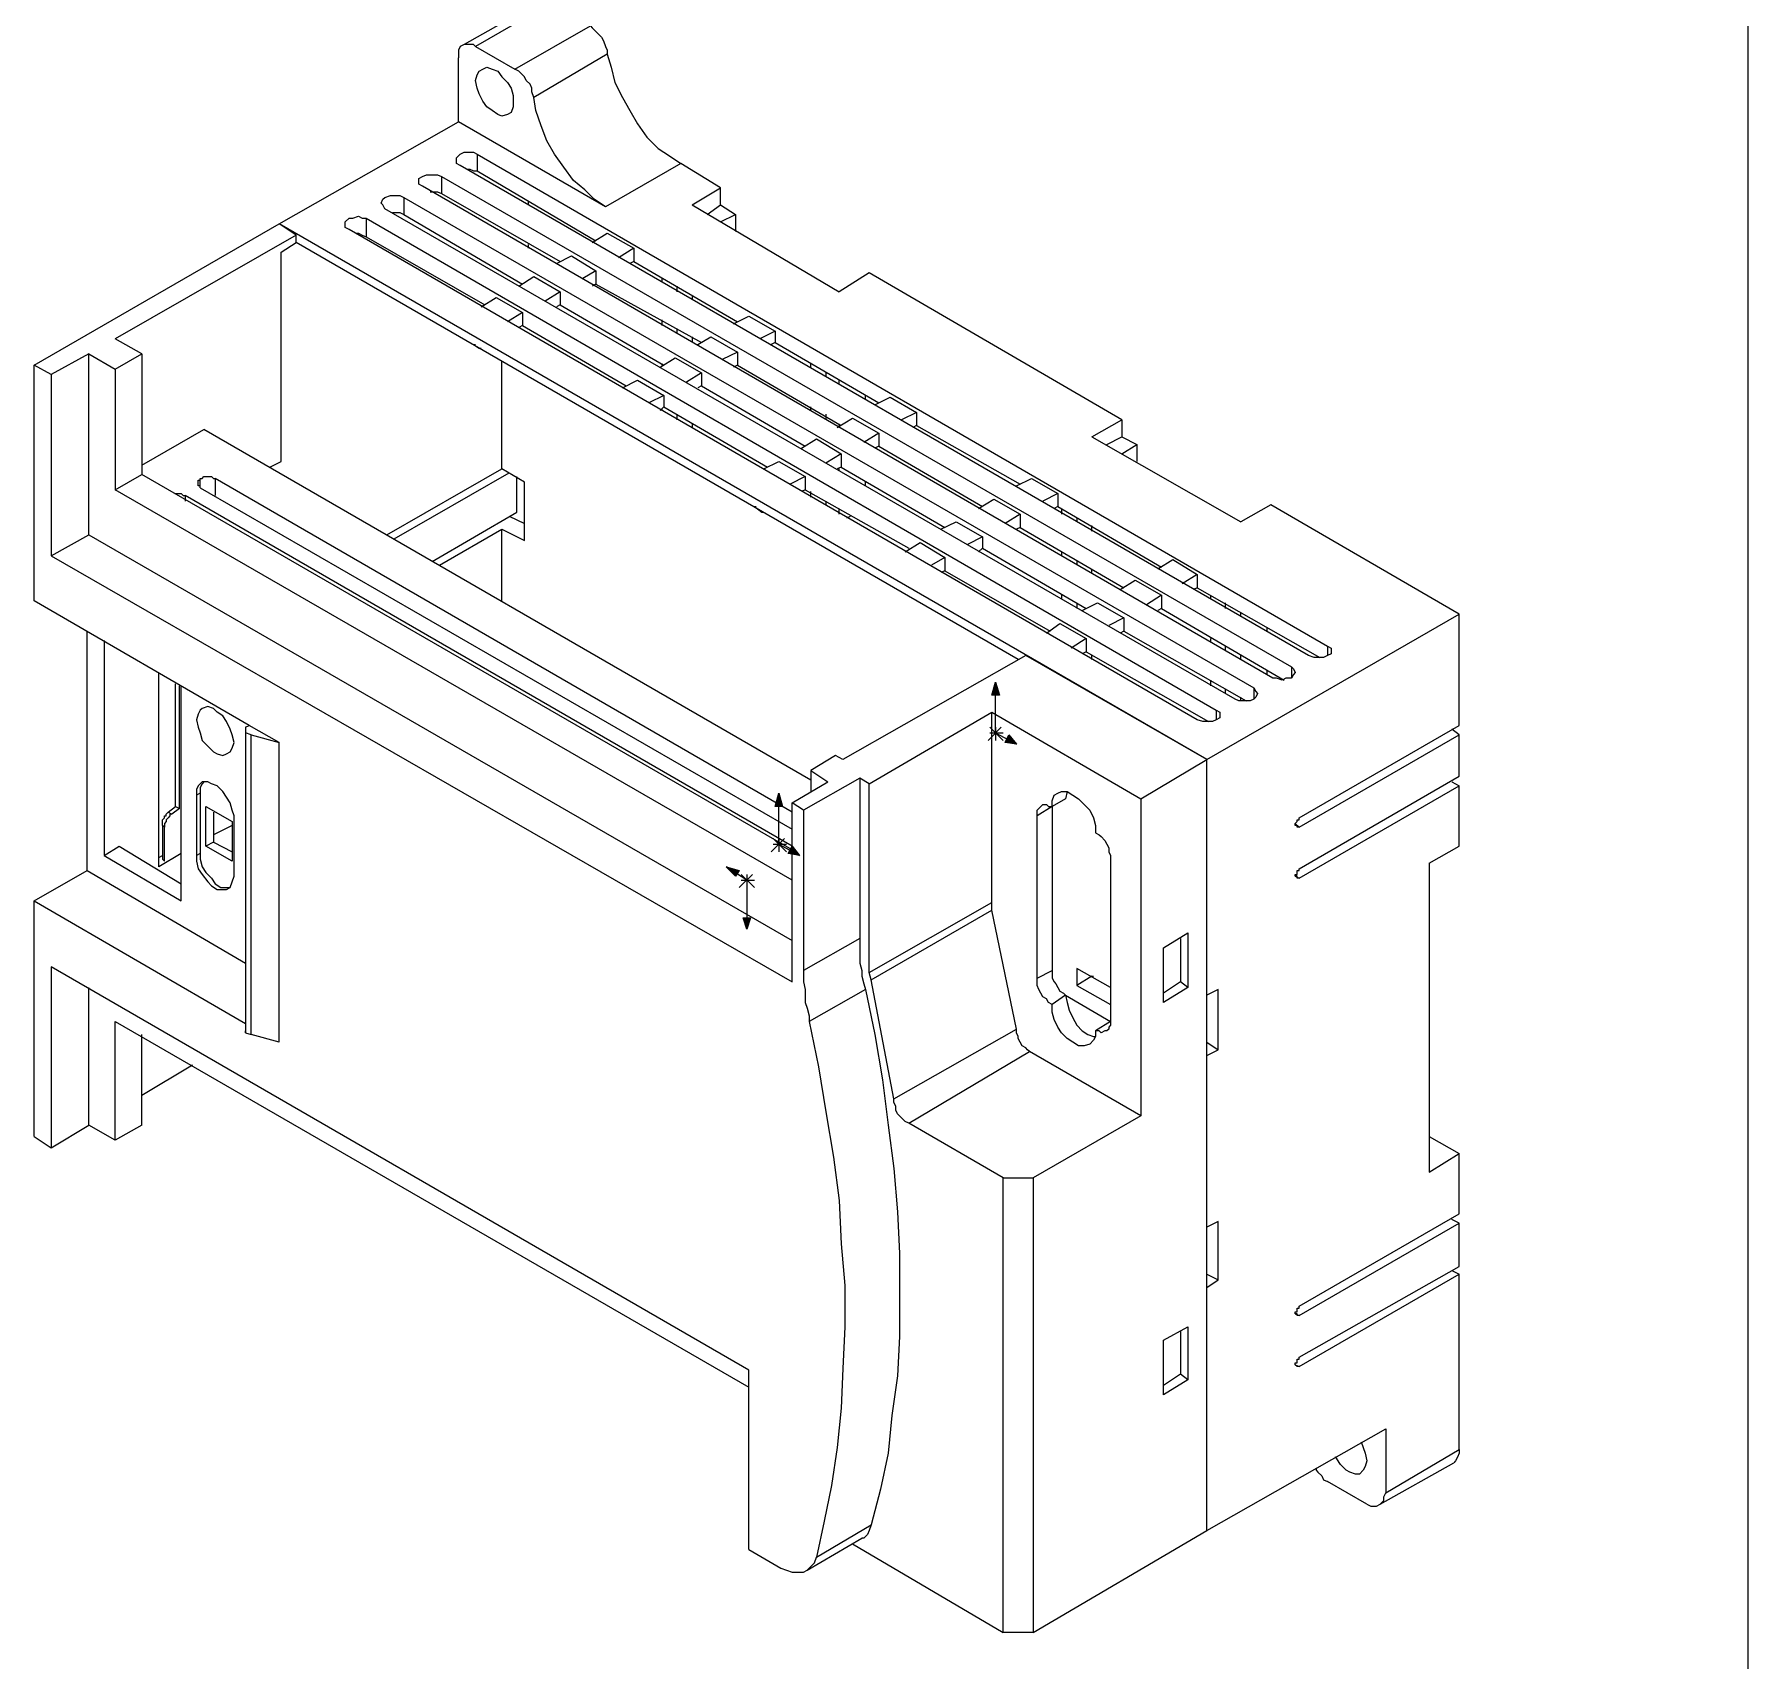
# Model space of a CAD drawing. Header units: millimetres. Extents: x 0 to 297, y 0 to 210.
# Drawn here: x 212.9 to 289.9, y 53.9 to 127 of the extents above; entities that cross this region are included whole.
import ezdxf

# ---------------------------------------------------------------- set-up
doc = ezdxf.new("R2010")
doc.units = ezdxf.units.MM
doc.layers.get('0').update_dxf_attribs({"color": 254})
doc.layers.add('1', color=7, linetype='Continuous')
doc.layers.add('2', color=5, linetype='Continuous')

msp = doc.modelspace()

# ---------------------------------------------------------------- hatches: boundary and pattern name
at = {"layer": '2'}
h = msp.add_hatch(color=256, dxfattribs=at)
h.dxf.hatch_style = 2
h.paths.add_polyline_path([(256.116667, 97.874667), (256.286, 97.282), (255.947333, 97.282)])
h = msp.add_hatch(color=256, dxfattribs=at)
h.dxf.hatch_style = 2
h.paths.add_polyline_path([(257.048, 95.080667), (256.54, 95.165333), (256.709333, 95.504)])
h = msp.add_hatch(color=256, dxfattribs=at)
h.dxf.hatch_style = 2
h.paths.add_polyline_path([(246.38, 92.879333), (246.549333, 92.286667), (246.210667, 92.286667)])
h = msp.add_hatch(color=256, dxfattribs=at)
h.dxf.hatch_style = 2
h.paths.add_polyline_path([(247.311333, 90.085333), (246.803333, 90.17), (246.972667, 90.508667)])
h = msp.add_hatch(color=256, dxfattribs=at)
h.dxf.hatch_style = 2
h.paths.add_polyline_path([(244.009333, 89.577333), (244.602, 89.408), (244.432667, 89.154)])
h = msp.add_hatch(color=256, dxfattribs=at)
h.dxf.hatch_style = 2
h.paths.add_polyline_path([(244.940667, 86.783333), (244.771333, 87.291333), (245.11, 87.291333)])

# ---------------------------------------------------------------- linework, layer by layer
at = {"lineweight": 0}
msp.add_lwpolyline([(289.898667, 202.946), (289.898667, 7.112)], dxfattribs=at)
at = {"layer": '1', "color": 0, "lineweight": 0}
for points in [[(235.542667, 128.354667), (232.240667, 126.492)], [(236.135333, 128.354667), (232.748667, 126.407333)], [(234.526667, 125.391333), (237.913333, 127.338667)], [(237.913333, 127.338667), (237.998, 127.254), (238.167333, 127.084667), (238.252, 127), (238.421333, 126.830667), (238.506, 126.661333), (238.590667, 126.407333), (238.675333, 126.238), (238.675333, 126.068667)], [(232.748667, 126.407333), (232.664, 126.492), (232.494667, 126.492), (232.325333, 126.492), (232.240667, 126.492), (232.071333, 126.407333), (231.986667, 126.238), (231.986667, 126.068667), (231.986667, 125.899333)], [(232.748667, 126.407333), (234.526667, 125.391333)], [(231.986667, 123.020667), (231.986667, 125.899333)], [(238.675333, 126.068667), (235.373333, 124.121333)], [(238.675333, 126.068667), (238.844667, 125.476), (239.014, 124.798667), (239.352667, 124.121333), (239.691333, 123.528667), (240.03, 122.936), (240.453333, 122.343333), (240.961333, 121.835333), (241.469333, 121.496667), (241.977333, 121.158)], [(235.373333, 124.121333), (235.288667, 124.375333), (235.288667, 124.544667), (235.204, 124.714), (235.034667, 124.883333), (234.95, 125.052667), (234.780667, 125.222), (234.696, 125.306667), (234.526667, 125.391333)], [(238.590667, 119.210667), (238.082667, 119.549333), (237.659333, 119.972667), (237.151333, 120.396), (236.728, 120.988667), (236.304667, 121.581333), (235.966, 122.174), (235.712, 122.851333), (235.458, 123.528667), (235.373333, 124.121333)], [(223.943333, 118.448667), (231.986667, 123.020667)], [(238.590667, 119.210667), (231.986667, 123.020667)], [(232.071333, 121.073333), (231.902, 121.158), (231.902, 121.327333), (231.902, 121.412), (232.071333, 121.581333), (232.240667, 121.666), (232.494667, 121.666), (232.664, 121.666), (232.833333, 121.581333)], [(270.171333, 99.06), (232.071333, 121.073333)], [(232.41, 120.904), (232.494667, 120.904), (232.664, 120.819333), (232.833333, 120.819333)], [(232.833333, 121.581333), (271.018, 99.483333)], [(232.833333, 121.581333), (232.833333, 120.819333)], [(241.977333, 121.158), (238.590667, 119.210667)], [(243.755333, 120.057333), (241.977333, 121.158)], [(230.378, 120.142), (230.208667, 120.226667), (230.208667, 120.311333), (230.208667, 120.480667), (230.378, 120.565333), (230.547333, 120.65), (230.801333, 120.65), (231.055333, 120.65), (231.224667, 120.565333)], [(268.562667, 98.044), (230.378, 120.142)], [(231.224667, 120.565333), (269.409333, 98.552)], [(231.224667, 120.565333), (231.224667, 119.803333)], [(232.833333, 120.819333), (238.167333, 117.686667)], [(228.684667, 119.126), (228.6, 119.295333), (228.515333, 119.38), (228.6, 119.549333), (228.684667, 119.634), (228.938667, 119.718667), (229.108, 119.718667), (229.362, 119.718667), (229.531333, 119.634)], [(229.531333, 119.634), (267.716, 97.620667)], [(229.531333, 119.634), (229.531333, 118.872)], [(230.716667, 119.888), (230.801333, 119.888), (231.055333, 119.888), (231.224667, 119.803333)], [(231.224667, 119.803333), (236.558667, 116.755333)], [(235.119333, 119.464667), (235.119333, 119.295333)], [(242.485333, 119.295333), (243.755333, 120.057333)], [(242.485333, 119.295333), (249.089333, 115.400667)], [(243.162667, 118.872), (243.755333, 119.295333)], [(243.755333, 119.295333), (243.755333, 120.057333)], [(243.755333, 119.295333), (244.432667, 118.872)], [(227.076, 118.194667), (226.906667, 118.279333), (226.906667, 118.448667), (226.906667, 118.533333), (227.076, 118.702667), (227.245333, 118.702667), (227.499333, 118.787333), (227.668667, 118.702667), (227.838, 118.702667)], [(227.838, 118.702667), (266.022667, 96.604667)], [(227.838, 118.702667), (227.838, 117.856)], [(266.869333, 97.112667), (228.684667, 119.126)], [(229.023333, 118.956667), (229.108, 118.956667), (229.362, 118.956667), (229.531333, 118.872)], [(229.531333, 118.872), (234.865333, 115.739333)], [(243.755333, 118.533333), (244.432667, 118.872)], [(244.432667, 118.872), (244.432667, 118.11)], [(212.936667, 112.098667), (223.943333, 118.448667)], [(224.705333, 117.940667), (216.577333, 113.284)], [(224.705333, 117.940667), (223.943333, 118.448667)], [(265.599333, 94.403333), (223.943333, 118.448667)], [(224.705333, 117.602), (224.705333, 117.940667)], [(265.176, 96.181333), (227.076, 118.194667)], [(227.414667, 118.025333), (227.499333, 118.025333), (227.668667, 117.940667), (227.838, 117.856)], [(227.838, 117.856), (233.172, 114.808)], [(237.998, 117.602), (238.675333, 118.025333)], [(238.675333, 118.025333), (239.860667, 117.348)], [(224.028, 117.178667), (224.705333, 117.602)], [(224.028, 107.780667), (224.028, 117.178667)], [(257.132667, 98.890667), (224.705333, 117.602)], [(235.119333, 117.517333), (235.119333, 117.348)], [(236.389333, 116.670667), (237.066667, 117.009333)], [(237.066667, 117.009333), (238.167333, 116.332)], [(239.860667, 117.348), (239.183333, 116.924667)], [(239.860667, 117.348), (239.860667, 116.755333)], [(238.167333, 116.332), (237.574667, 115.993333)], [(238.167333, 116.332), (238.167333, 115.739333)], [(239.860667, 116.755333), (239.691333, 116.670667)], [(239.860667, 116.755333), (244.517333, 114.046)], [(250.444, 116.247333), (249.089333, 115.400667)], [(261.789333, 109.643333), (250.444, 116.247333)], [(234.696, 115.654667), (235.373333, 116.078)], [(235.373333, 116.078), (236.558667, 115.400667)], [(238.167333, 115.739333), (237.998, 115.654667)], [(238.167333, 115.739333), (242.908667, 113.114667)], [(241.130667, 115.993333), (241.130667, 115.824)], [(241.808, 115.400667), (241.808, 115.654667)], [(233.002667, 114.723333), (233.68, 115.146667)], [(233.68, 115.146667), (234.865333, 114.469333)], [(236.558667, 115.400667), (235.881333, 114.977333)], [(236.558667, 114.808), (236.389333, 114.723333)], [(236.558667, 115.400667), (236.558667, 114.808)], [(236.558667, 114.808), (241.215333, 112.098667)], [(242.485333, 115.231333), (242.485333, 115.062)], [(234.865333, 114.469333), (234.188, 114.046)], [(234.865333, 114.469333), (234.865333, 113.876667)], [(241.130667, 114.130667), (241.130667, 113.876667)], [(244.348, 113.961333), (245.025333, 114.3)], [(245.025333, 114.3), (246.210667, 113.622667)], [(217.762667, 112.606667), (216.577333, 113.284)], [(234.865333, 113.876667), (234.696, 113.792)], [(234.865333, 113.876667), (239.522, 111.167333)], [(241.808, 113.538), (241.808, 113.707333)], [(242.485333, 113.368667), (242.485333, 113.114667)], [(242.739333, 113.03), (243.332, 113.368667)], [(243.332, 113.368667), (244.517333, 112.691333)], [(246.210667, 113.622667), (245.533333, 113.284)], [(246.210667, 113.622667), (246.210667, 113.114667)], [(215.392, 112.606667), (213.698667, 111.675333)], [(215.392, 104.478667), (215.392, 112.606667)], [(215.392, 112.606667), (216.577333, 111.929333)], [(216.577333, 111.929333), (217.762667, 112.606667)], [(217.762667, 112.606667), (217.762667, 107.188)], [(232.664, 113.03), (232.918, 112.860667)], [(232.664, 113.03), (232.748667, 113.03)], [(232.918, 112.860667), (233.002667, 112.860667)], [(232.918, 112.860667), (233.002667, 112.860667)], [(241.046, 112.014), (241.723333, 112.437333)], [(241.723333, 112.437333), (242.908667, 111.76)], [(244.517333, 112.691333), (243.84, 112.352667)], [(244.517333, 112.691333), (244.517333, 112.098667)], [(246.210667, 113.114667), (246.041333, 113.03)], [(246.210667, 113.114667), (250.867333, 110.405333)], [(212.936667, 101.515333), (212.936667, 112.098667)], [(213.698667, 111.675333), (212.936667, 112.098667)], [(213.698667, 111.675333), (213.698667, 103.547333)], [(216.577333, 111.929333), (216.577333, 106.510667)], [(233.934, 107.442), (233.934, 112.268)], [(241.130667, 112.183333), (241.130667, 112.098667)], [(242.908667, 111.76), (242.231333, 111.336667)], [(242.908667, 111.76), (242.908667, 111.167333)], [(244.517333, 112.098667), (244.348, 112.014)], [(244.517333, 112.098667), (249.174, 109.389333)], [(247.819333, 112.014), (247.819333, 112.183333)], [(248.496667, 111.76), (248.496667, 111.590667)], [(239.352667, 111.082667), (240.03, 111.421333)], [(240.03, 111.421333), (241.215333, 110.744)], [(242.908667, 111.167333), (242.739333, 111.082667)], [(242.908667, 111.167333), (247.565333, 108.458)], [(249.089333, 111.252), (249.089333, 111.421333)], [(241.215333, 110.744), (240.538, 110.405333)], [(241.215333, 110.236), (241.046, 110.066667)], [(241.130667, 110.151333), (241.130667, 110.066667)], [(241.215333, 110.744), (241.215333, 110.236)], [(241.215333, 110.236), (245.872, 107.526667)], [(247.819333, 110.066667), (247.819333, 110.236)], [(250.274667, 110.574667), (250.274667, 110.744)], [(250.698, 110.320667), (251.375333, 110.659333)], [(251.375333, 110.659333), (252.560667, 109.982)], [(241.808, 109.643333), (241.808, 109.897333)], [(242.485333, 109.474), (242.485333, 109.304667)], [(248.496667, 109.897333), (248.496667, 109.643333)], [(249.004667, 109.304667), (249.682, 109.728)], [(249.089333, 109.389333), (249.089333, 109.474)], [(249.682, 109.728), (250.867333, 109.050667)], [(252.560667, 109.982), (251.883333, 109.643333)], [(252.560667, 109.389333), (252.391333, 109.304667)], [(252.560667, 109.982), (252.560667, 109.389333)], [(252.560667, 109.389333), (257.217333, 106.764667)], [(260.434667, 108.881333), (261.789333, 109.643333)], [(261.789333, 109.643333), (261.789333, 108.881333)], [(217.762667, 107.611333), (220.556667, 109.22)], [(247.819333, 93.472), (220.556667, 109.22)], [(247.396, 108.373333), (248.073333, 108.796667)], [(248.073333, 108.796667), (249.174, 108.119333)], [(250.867333, 109.050667), (250.19, 108.627333)], [(250.867333, 109.050667), (250.867333, 108.458)], [(260.434667, 108.881333), (267.123333, 105.071333)], [(261.112, 108.542667), (261.789333, 108.881333)], [(261.789333, 108.881333), (262.466667, 108.542667)], [(261.789333, 108.119333), (262.466667, 108.542667)], [(262.466667, 108.542667), (262.466667, 107.780667)], [(223.52, 107.526667), (224.028, 107.780667)], [(245.702667, 107.442), (246.38, 107.780667)], [(246.38, 107.780667), (247.565333, 107.103333)], [(249.174, 108.119333), (248.496667, 107.696)], [(249.174, 108.119333), (249.174, 107.526667)], [(250.867333, 108.458), (250.698, 108.373333)], [(250.867333, 108.458), (255.524, 105.748667)], [(216.577333, 106.510667), (217.762667, 107.188)], [(246.972667, 90.339333), (217.762667, 107.188)], [(220.387333, 106.595333), (220.387333, 106.68), (220.302667, 106.68), (220.302667, 106.764667), (220.302667, 106.849333), (220.302667, 106.934), (220.387333, 106.934), (220.387333, 107.018667)], [(220.387333, 107.018667), (220.472, 107.018667), (220.556667, 107.103333), (220.641333, 107.103333), (220.726, 107.103333), (220.810667, 107.103333), (220.895333, 107.103333), (220.98, 107.018667), (221.064667, 107.018667)], [(220.387333, 106.595333), (220.387333, 107.018667)], [(221.064667, 107.018667), (221.064667, 106.256667)], [(246.972667, 92.032667), (221.064667, 107.018667)], [(228.769333, 104.478667), (233.934, 107.442)], [(229.108, 104.309333), (234.272667, 107.272667)], [(234.95, 106.849333), (233.934, 107.442)], [(234.611333, 105.494667), (234.611333, 107.103333)], [(247.565333, 107.103333), (246.888, 106.764667)], [(247.565333, 107.103333), (247.565333, 106.510667)], [(249.174, 107.526667), (249.004667, 107.442)], [(249.089333, 107.357333), (249.089333, 107.442)], [(249.174, 107.526667), (253.830667, 104.817333)], [(257.048, 106.68), (257.725333, 107.018667)], [(257.725333, 107.018667), (258.910667, 106.341333)], [(246.972667, 88.984667), (216.577333, 106.510667)], [(219.286667, 106.341333), (219.456, 106.341333), (219.540667, 106.341333), (219.625333, 106.256667), (219.71, 106.256667)], [(219.71, 106.256667), (219.71, 106.002667)], [(246.972667, 90.508667), (219.71, 106.256667)], [(220.387333, 106.595333), (246.972667, 91.270667)], [(234.95, 104.224667), (234.95, 106.849333)], [(247.565333, 106.510667), (247.396, 106.426)], [(247.565333, 106.510667), (252.222, 103.886)], [(247.819333, 106.172), (247.819333, 106.426)], [(250.274667, 106.68), (250.274667, 106.849333)], [(258.910667, 106.341333), (258.233333, 106.002667)], [(258.910667, 106.341333), (258.910667, 105.748667)], [(230.801333, 103.293333), (234.611333, 105.494667)], [(245.279333, 105.748667), (245.618, 105.494667)], [(245.279333, 105.748667), (245.364, 105.748667)], [(245.618, 105.494667), (245.702667, 105.494667)], [(245.618, 105.494667), (245.702667, 105.494667)], [(248.496667, 106.002667), (248.496667, 105.833333)], [(249.089333, 105.41), (249.089333, 105.664)], [(255.354667, 105.664), (256.032, 106.087333)], [(256.032, 106.087333), (257.217333, 105.41)], [(258.910667, 105.748667), (258.741333, 105.664)], [(258.910667, 105.748667), (263.567333, 103.039333)], [(259.08, 105.664), (259.08, 105.41)], [(268.478, 105.833333), (267.123333, 105.071333)], [(276.944667, 100.922667), (268.478, 105.833333)], [(231.14, 103.124), (233.934, 104.732667)], [(233.934, 101.515333), (233.934, 104.732667)], [(233.934, 104.732667), (234.95, 104.224667)], [(234.272667, 105.325333), (234.95, 104.986667)], [(249.428, 105.240667), (249.597333, 105.325333)], [(253.661333, 104.732667), (254.338667, 105.071333)], [(254.338667, 105.071333), (255.524, 104.394)], [(257.217333, 105.41), (256.54, 104.986667)], [(257.217333, 104.817333), (257.048, 104.732667)], [(257.217333, 105.41), (257.217333, 104.817333)], [(257.217333, 104.817333), (261.874, 102.108)], [(259.757333, 105.240667), (259.757333, 105.071333)], [(260.434667, 104.648), (260.434667, 104.902)], [(213.698667, 103.547333), (215.392, 104.478667)], [(215.392, 104.478667), (246.972667, 86.275333)], [(252.052667, 103.716667), (252.73, 104.14)], [(252.73, 104.14), (253.830667, 103.462667)], [(255.524, 104.394), (254.846667, 104.055333)], [(255.524, 104.394), (255.524, 103.886)], [(213.698667, 103.547333), (246.972667, 84.412667)], [(253.830667, 103.462667), (253.238, 103.124)], [(253.830667, 103.462667), (253.830667, 102.87)], [(255.524, 103.886), (255.354667, 103.716667)], [(255.524, 103.886), (260.180667, 101.176667)], [(259.08, 103.716667), (259.08, 103.547333)], [(259.757333, 103.293333), (259.757333, 103.124)], [(263.398, 102.954667), (264.075333, 103.378)], [(264.075333, 103.378), (265.176, 102.700667)], [(253.830667, 102.87), (253.661333, 102.785333)], [(253.830667, 102.87), (258.572, 100.160667)], [(260.434667, 102.785333), (260.434667, 102.954667)], [(261.704667, 102.023333), (262.382, 102.446667)], [(262.382, 102.446667), (263.567333, 101.769333)], [(265.176, 102.700667), (264.498667, 102.277333)], [(265.176, 102.700667), (265.176, 102.108)], [(259.08, 101.769333), (259.08, 101.6)], [(263.567333, 101.769333), (262.89, 101.346)], [(263.567333, 101.769333), (263.567333, 101.176667)], [(265.176, 102.108), (265.006667, 102.023333)], [(265.176, 102.108), (270.679333, 98.975333)], [(265.768667, 101.769333), (265.768667, 101.6)], [(222.588667, 95.927333), (212.936667, 101.515333)], [(259.757333, 101.430667), (259.757333, 101.176667)], [(260.011333, 101.092), (260.688667, 101.430667)], [(260.688667, 101.430667), (261.874, 100.753333)], [(263.567333, 101.176667), (263.398, 101.092)], [(263.567333, 101.176667), (269.070667, 97.959333)], [(265.599333, 94.403333), (276.944667, 100.922667)], [(266.446, 101.176667), (266.446, 101.430667)], [(267.123333, 100.838), (267.123333, 101.007333)], [(276.944667, 95.927333), (276.944667, 100.922667)], [(215.307333, 89.408), (215.307333, 100.160667)], [(258.402667, 100.076), (258.995333, 100.499333)], [(258.995333, 100.499333), (260.180667, 99.822)], [(261.874, 100.753333), (261.196667, 100.414667)], [(261.874, 100.160667), (261.704667, 100.076)], [(261.874, 100.753333), (261.874, 100.160667)], [(261.874, 100.160667), (267.377333, 97.028)], [(268.308667, 100.160667), (268.308667, 100.33)], [(216.069333, 99.737333), (216.069333, 90.085333)], [(260.180667, 99.822), (259.503333, 99.398667)], [(260.180667, 99.822), (260.180667, 99.229333)], [(265.768667, 99.822), (265.768667, 99.652667)], [(266.446, 99.314), (266.446, 99.483333)], [(271.018, 99.483333), (271.187333, 99.398667), (271.187333, 99.314), (271.187333, 99.144667), (271.018, 99.06), (270.848667, 98.975333), (270.594667, 98.975333), (270.425333, 98.975333), (270.171333, 99.06)], [(271.018, 99.483333), (271.018, 99.06)], [(257.471333, 99.06), (249.258667, 94.403333)], [(265.599333, 94.403333), (257.471333, 99.06)], [(260.180667, 99.229333), (260.011333, 99.144667)], [(260.180667, 99.229333), (265.684, 96.096667)], [(260.434667, 98.890667), (260.434667, 99.06)], [(267.123333, 98.890667), (267.123333, 99.06)], [(269.409333, 98.552), (269.494, 98.467333), (269.578667, 98.298), (269.494, 98.213333), (269.409333, 98.044), (269.155333, 98.044), (268.986, 97.959333), (268.732, 98.044), (268.562667, 98.044)], [(269.409333, 98.552), (269.409333, 98.044)], [(218.524667, 89.577333), (218.524667, 98.298)], [(219.286667, 92.286667), (219.286667, 97.79)], [(265.768667, 97.959333), (265.768667, 97.705333)], [(268.308667, 98.213333), (268.308667, 98.382667)], [(219.456, 92.202), (219.456, 97.705333)], [(219.540667, 88.053333), (219.540667, 97.705333)], [(266.446, 97.366667), (266.446, 97.536)], [(267.716, 97.620667), (267.800667, 97.451333), (267.885333, 97.366667), (267.800667, 97.197333), (267.716, 97.112667), (267.546667, 97.028), (267.292667, 97.028), (267.038667, 97.028), (266.869333, 97.112667)], [(267.123333, 97.028), (267.123333, 97.197333)], [(267.716, 97.620667), (267.716, 97.112667)], [(250.444, 93.302667), (255.947333, 96.52)], [(255.947333, 96.52), (262.636, 92.625333)], [(255.947333, 87.968667), (255.947333, 96.52)], [(266.022667, 96.604667), (266.192, 96.52), (266.192, 96.435333), (266.192, 96.266), (266.022667, 96.181333), (265.853333, 96.096667), (265.599333, 96.096667), (265.43, 96.096667), (265.176, 96.181333)], [(266.022667, 96.604667), (266.022667, 96.181333)], [(222.419333, 95.842667), (222.588667, 95.927333)], [(222.419333, 95.842667), (222.419333, 95.758), (222.419333, 95.673333), (222.419333, 95.588667)], [(222.419333, 95.758), (222.419333, 82.211333)], [(222.673333, 95.504), (222.419333, 95.588667)], [(222.419333, 95.588667), (222.419333, 82.126667)], [(223.943333, 95.165333), (222.588667, 95.927333)], [(222.673333, 82.042), (222.673333, 95.504)], [(222.673333, 95.504), (223.943333, 95.165333)], [(269.748, 91.778667), (276.944667, 95.927333)], [(269.748, 91.355333), (276.944667, 95.504)], [(276.944667, 95.504), (276.606, 95.758)], [(276.944667, 93.641333), (276.944667, 95.504)], [(223.943333, 81.703333), (223.943333, 95.165333)], [(248.92, 94.572667), (247.819333, 93.895333)], [(247.819333, 93.895333), (248.581333, 93.387333)], [(247.819333, 93.895333), (247.819333, 92.964)], [(249.258667, 94.403333), (248.92, 94.572667)], [(262.636, 92.625333), (265.599333, 94.403333)], [(265.599333, 59.774667), (265.599333, 94.403333)], [(265.599333, 83.82), (265.599333, 94.403333)], [(221.911333, 91.863333), (221.826667, 92.117333), (221.742, 92.456), (221.572667, 92.71), (221.403333, 92.964), (221.149333, 93.218), (220.895333, 93.302667), (220.726, 93.387333), (220.472, 93.387333), (220.302667, 93.218), (220.218, 93.048667), (220.218, 92.794667)], [(220.556667, 93.387333), (220.472, 93.302667), (220.387333, 93.133333), (220.387333, 92.879333)], [(246.972667, 92.456), (248.581333, 93.387333)], [(250.020667, 93.556667), (247.480667, 92.117333)], [(250.444, 93.302667), (250.020667, 93.556667)], [(250.020667, 93.556667), (250.020667, 86.36)], [(250.444, 84.836), (250.444, 93.302667)], [(269.748, 89.492667), (276.944667, 93.641333)], [(269.748, 89.069333), (276.944667, 93.218)], [(276.606, 93.387333), (276.944667, 93.218)], [(276.944667, 90.508667), (276.944667, 93.218)], [(220.387333, 92.879333), (220.218, 92.794667)], [(220.218, 92.794667), (220.218, 90.085333)], [(220.387333, 92.879333), (220.387333, 90.17)], [(247.480667, 92.117333), (246.972667, 92.456)], [(246.972667, 84.412667), (246.972667, 92.456)], [(257.979333, 91.863333), (257.979333, 92.032667), (257.979333, 92.117333), (258.064, 92.202), (258.148667, 92.286667), (258.233333, 92.371333), (258.402667, 92.371333), (258.487333, 92.286667), (258.656667, 92.286667)], [(258.656667, 92.286667), (258.656667, 92.540667), (258.741333, 92.794667), (258.910667, 92.879333), (259.08, 92.964), (259.334, 92.964), (259.588, 92.794667), (259.842, 92.625333), (260.096, 92.371333), (260.35, 92.117333), (260.519333, 91.778667), (260.604, 91.44), (260.604, 91.101333)], [(259.249333, 92.625333), (258.656667, 92.286667)], [(259.334, 92.964), (259.249333, 92.625333)], [(262.636, 92.625333), (262.636, 78.401333)], [(218.694, 91.44), (218.694, 91.524667), (218.694, 91.609333), (218.694, 91.694), (218.778667, 91.778667), (218.778667, 91.863333), (218.863333, 91.863333), (218.863333, 91.948), (218.948, 92.032667)], [(219.117333, 91.948), (219.032667, 91.948), (219.032667, 91.863333), (218.948, 91.778667), (218.863333, 91.694), (218.863333, 91.609333), (218.778667, 91.524667), (218.778667, 91.44), (218.778667, 91.355333)], [(218.948, 92.032667), (219.286667, 92.286667)], [(218.948, 92.032667), (219.117333, 91.948)], [(219.456, 92.202), (219.117333, 91.948)], [(219.286667, 92.286667), (219.456, 92.202)], [(220.641333, 92.286667), (221.826667, 91.609333)], [(220.641333, 90.508667), (220.641333, 92.286667)], [(220.98, 92.032667), (220.98, 90.678)], [(221.826667, 91.609333), (221.826667, 89.831333)], [(221.911333, 89.154), (221.911333, 91.863333)], [(247.480667, 92.117333), (247.480667, 84.920667)], [(258.656667, 92.286667), (257.979333, 91.863333)], [(257.979333, 84.582), (257.979333, 91.863333)], [(258.656667, 92.286667), (258.656667, 84.920667)], [(269.578667, 91.524667), (269.663333, 91.609333), (269.663333, 91.694), (269.748, 91.694), (269.748, 91.778667)], [(218.778667, 91.355333), (218.694, 91.44)], [(218.694, 91.44), (218.694, 89.916)], [(218.778667, 89.831333), (218.778667, 91.355333)], [(221.826667, 91.44), (220.98, 91.016667)], [(260.604, 91.101333), (260.773333, 91.016667), (260.858, 90.932), (261.027333, 90.762667), (261.112, 90.593333), (261.196667, 90.424), (261.196667, 90.254667), (261.281333, 90.085333), (261.281333, 89.916)], [(269.578667, 91.524667), (269.748, 91.355333)], [(269.748, 91.355333), (269.663333, 91.355333), (269.663333, 91.44), (269.578667, 91.44), (269.578667, 91.524667)], [(216.069333, 90.085333), (216.746667, 90.508667)], [(216.069333, 90.085333), (219.540667, 88.053333)], [(216.746667, 90.508667), (219.540667, 88.815333)], [(219.540667, 90.17), (218.524667, 89.577333)], [(218.524667, 90.000667), (218.694, 90.085333)], [(220.387333, 90.17), (220.218, 90.085333)], [(220.218, 90.085333), (220.218, 89.831333), (220.302667, 89.492667), (220.472, 89.238667), (220.726, 88.9), (220.895333, 88.730667), (221.149333, 88.561333), (221.403333, 88.561333), (221.572667, 88.561333), (221.742, 88.646), (221.826667, 88.9), (221.911333, 89.154)], [(220.387333, 90.17), (220.387333, 89.916), (220.472, 89.577333), (220.641333, 89.323333), (220.895333, 89.069333), (221.064667, 88.815333), (221.318667, 88.646), (221.572667, 88.646), (221.742, 88.646)], [(220.98, 90.678), (220.641333, 90.508667)], [(221.826667, 89.831333), (220.641333, 90.508667)], [(220.98, 90.678), (221.826667, 90.254667)], [(275.59, 89.746667), (276.944667, 90.508667)], [(212.936667, 88.053333), (215.307333, 89.408)], [(215.307333, 89.408), (222.419333, 85.259333)], [(218.694, 89.916), (218.778667, 89.831333)], [(261.281333, 89.916), (261.281333, 82.634667)], [(269.578667, 89.154), (269.578667, 89.238667), (269.663333, 89.238667), (269.663333, 89.323333), (269.663333, 89.408), (269.748, 89.408), (269.748, 89.492667)], [(275.59, 89.746667), (275.59, 75.861333)], [(269.578667, 89.154), (269.748, 89.069333)], [(269.748, 89.069333), (269.663333, 89.069333), (269.663333, 89.154), (269.578667, 89.154)], [(212.936667, 77.47), (212.936667, 88.053333)], [(212.936667, 88.053333), (222.419333, 82.55)], [(250.444, 84.836), (255.947333, 87.968667)], [(255.947333, 87.63), (255.947333, 87.968667)], [(250.528667, 84.497333), (255.947333, 87.63)], [(257.048, 82.296), (255.947333, 87.63)], [(250.020667, 86.36), (247.480667, 84.920667)], [(250.020667, 86.36), (250.020667, 86.106), (250.020667, 85.852), (250.020667, 85.513333), (250.020667, 85.259333), (250.105333, 84.920667), (250.105333, 84.666667), (250.19, 84.328), (250.274667, 84.074)], [(263.652, 85.936667), (264.752667, 86.614)], [(264.414, 86.36), (264.414, 84.412667)], [(264.752667, 86.614), (264.752667, 84.158667)], [(263.652, 83.481333), (263.652, 85.936667)], [(245.025333, 66.971333), (213.698667, 85.09)], [(213.698667, 85.09), (213.698667, 76.962)], [(247.480667, 84.920667), (247.480667, 84.666667), (247.480667, 84.412667), (247.565333, 84.074), (247.565333, 83.82), (247.565333, 83.481333), (247.65, 83.227333), (247.734667, 82.888667), (247.734667, 82.634667)], [(250.528667, 84.497333), (250.444, 84.836)], [(257.979333, 84.582), (258.656667, 84.920667)], [(258.656667, 84.920667), (258.656667, 84.751333), (258.656667, 84.582), (258.741333, 84.412667), (258.826, 84.328), (258.910667, 84.158667), (258.995333, 83.989333), (259.164667, 83.904667), (259.249333, 83.82)], [(259.757333, 85.005333), (259.757333, 84.243333)], [(261.281333, 84.158667), (259.757333, 85.005333)], [(260.434667, 84.666667), (259.757333, 84.243333)], [(260.434667, 84.666667), (260.519333, 84.666667)], [(215.392, 77.978), (215.392, 84.158667)], [(250.274667, 84.074), (247.734667, 82.634667)], [(250.274667, 84.074), (250.698, 82.042), (251.036667, 80.01), (251.290667, 77.978), (251.544667, 76.030667), (251.714, 74.083333), (251.798667, 72.220667), (251.798667, 70.358), (251.798667, 68.495333), (251.714, 66.717333), (251.46, 64.939333), (251.290667, 63.246), (250.952, 61.637333), (250.528667, 60.028667)], [(251.544667, 79.163333), (250.528667, 84.497333)], [(258.656667, 83.396667), (258.487333, 83.481333), (258.402667, 83.650667), (258.233333, 83.735333), (258.148667, 83.904667), (258.064, 84.074), (257.979333, 84.243333), (257.979333, 84.412667), (257.979333, 84.582)], [(259.757333, 84.243333), (261.281333, 83.396667)], [(264.414, 84.412667), (263.652, 83.904667)], [(264.752667, 84.158667), (263.652, 83.481333)], [(264.752667, 84.158667), (264.414, 84.412667)], [(266.107333, 84.074), (265.599333, 83.82)], [(266.107333, 81.364667), (266.107333, 84.074)], [(259.249333, 83.82), (258.656667, 83.396667)], [(260.604, 82.211333), (260.604, 81.957333), (260.519333, 81.788), (260.35, 81.618667), (260.096, 81.534), (259.842, 81.534), (259.588, 81.703333), (259.334, 81.872667), (259.08, 82.126667), (258.910667, 82.380667), (258.741333, 82.719333), (258.656667, 83.058), (258.656667, 83.396667)], [(259.249333, 83.82), (259.334, 83.481333), (259.418667, 83.142667), (259.588, 82.804), (259.757333, 82.465333), (260.011333, 82.211333), (260.265333, 82.042), (260.519333, 81.957333), (260.604, 81.957333)], [(259.249333, 83.82), (261.281333, 82.634667)], [(216.577333, 82.634667), (245.025333, 66.209333)], [(216.577333, 77.300667), (216.577333, 82.634667)], [(247.734667, 82.634667), (248.158, 80.602667), (248.496667, 78.570667), (248.835333, 76.538667), (249.089333, 74.591333), (249.174, 72.644), (249.343333, 70.781333), (249.343333, 68.918667), (249.258667, 67.056), (249.174, 65.278), (249.004667, 63.5), (248.750667, 61.806667), (248.412, 60.198), (248.073333, 58.589333)], [(261.281333, 82.634667), (261.281333, 82.465333), (261.196667, 82.380667), (261.196667, 82.296), (261.112, 82.211333), (261.027333, 82.211333), (260.858, 82.126667), (260.773333, 82.211333), (260.604, 82.211333)], [(261.281333, 82.634667), (260.604, 82.211333)], [(217.762667, 77.978), (217.762667, 82.042)], [(222.419333, 82.126667), (222.419333, 82.211333)], [(222.419333, 82.126667), (222.673333, 82.042)], [(223.943333, 81.703333), (222.673333, 82.042)], [(251.544667, 79.163333), (257.048, 82.296)], [(257.640667, 81.28), (257.556, 81.364667), (257.471333, 81.449333), (257.302, 81.534), (257.217333, 81.703333), (257.132667, 81.872667), (257.132667, 81.957333), (257.048, 82.126667), (257.048, 82.296)], [(265.599333, 81.703333), (266.107333, 81.364667)], [(252.222, 78.062667), (257.640667, 81.28)], [(262.636, 78.401333), (257.640667, 81.28)], [(265.599333, 81.110667), (266.107333, 81.364667)], [(265.599333, 73.406), (265.599333, 81.110667)], [(217.762667, 79.332667), (220.048667, 80.687333)], [(252.222, 78.062667), (252.052667, 78.147333), (251.968, 78.232), (251.798667, 78.401333), (251.714, 78.486), (251.629333, 78.655333), (251.629333, 78.824667), (251.544667, 78.994), (251.544667, 79.163333)], [(213.698667, 76.962), (215.392, 77.978)], [(216.577333, 77.300667), (215.392, 77.978)], [(217.762667, 77.978), (216.577333, 77.300667)], [(256.455333, 75.607333), (252.222, 78.062667)], [(262.636, 78.401333), (257.81, 75.607333)], [(212.936667, 77.47), (213.698667, 76.962)], [(275.59, 77.47), (276.944667, 76.708)], [(275.59, 75.861333), (276.944667, 76.708)], [(276.944667, 73.998667), (276.944667, 76.708)], [(256.455333, 55.202667), (256.455333, 75.607333)], [(256.455333, 75.607333), (257.81, 75.607333)], [(257.81, 75.607333), (257.81, 55.202667)], [(269.748, 69.85), (276.944667, 73.998667)], [(266.107333, 73.66), (265.599333, 73.406)], [(266.107333, 71.035333), (266.107333, 73.66)], [(269.748, 69.426667), (276.944667, 73.575333)], [(276.944667, 73.575333), (276.606, 73.744667)], [(276.944667, 71.628), (276.944667, 73.575333)], [(269.748, 67.564), (276.944667, 71.628)], [(265.599333, 71.289333), (266.107333, 71.035333)], [(265.599333, 70.696667), (266.107333, 71.035333)], [(269.748, 67.140667), (276.944667, 71.289333)], [(276.606, 71.458667), (276.944667, 71.289333)], [(276.944667, 63.415333), (276.944667, 71.289333)], [(265.599333, 59.774667), (265.599333, 70.696667)], [(269.578667, 69.511333), (269.578667, 69.596), (269.663333, 69.596), (269.663333, 69.680667), (269.663333, 69.765333), (269.748, 69.765333), (269.748, 69.85)], [(269.578667, 69.511333), (269.748, 69.426667)], [(269.748, 69.426667), (269.663333, 69.426667), (269.663333, 69.511333), (269.578667, 69.511333)], [(263.652, 68.326), (264.752667, 68.918667)], [(264.414, 68.749333), (264.414, 66.802)], [(264.752667, 68.918667), (264.752667, 66.548)], [(263.652, 65.870667), (263.652, 68.326)], [(245.025333, 58.928), (245.025333, 66.971333)], [(269.578667, 67.225333), (269.578667, 67.31), (269.663333, 67.31), (269.663333, 67.394667), (269.663333, 67.479333), (269.748, 67.479333), (269.748, 67.564)], [(269.578667, 67.225333), (269.748, 67.140667)], [(269.748, 67.140667), (269.663333, 67.140667), (269.578667, 67.225333)], [(264.414, 66.802), (263.652, 66.294)], [(264.752667, 66.548), (263.652, 65.870667)], [(264.752667, 66.548), (264.414, 66.802)], [(265.599333, 59.774667), (273.642667, 64.346667)], [(273.642667, 64.346667), (273.642667, 61.468)], [(272.542, 63.754), (272.626667, 63.5), (272.711333, 63.246), (272.796, 62.907333), (272.711333, 62.653333), (272.626667, 62.484), (272.457333, 62.314667), (272.288, 62.314667), (272.034, 62.399333), (271.864667, 62.484), (271.610667, 62.738), (271.441333, 62.992), (271.356667, 63.076667)], [(273.642667, 61.468), (276.944667, 63.415333)], [(276.944667, 63.415333), (276.944667, 63.246), (276.86, 63.076667), (276.775333, 62.907333), (276.690667, 62.822667)], [(270.51, 62.568667), (270.51, 62.484), (270.594667, 62.399333), (270.764, 62.23), (270.848667, 62.060667), (271.018, 61.976)], [(273.388667, 60.96), (276.690667, 62.822667)], [(272.796, 60.96), (271.018, 61.976)], [(272.796, 60.96), (272.965333, 60.875333), (273.134667, 60.875333), (273.219333, 60.875333), (273.388667, 60.96), (273.473333, 61.044667), (273.558, 61.129333), (273.558, 61.298667), (273.642667, 61.468)], [(247.65, 57.996667), (250.105333, 59.436)], [(248.073333, 58.589333), (250.528667, 60.028667)], [(250.528667, 60.028667), (250.444, 59.774667), (250.359333, 59.605333), (250.19, 59.436), (250.105333, 59.436)], [(257.81, 55.202667), (265.599333, 59.774667)], [(245.025333, 58.928), (246.464667, 58.081333)], [(246.464667, 58.081333), (246.718667, 57.996667), (246.972667, 57.912), (247.226667, 57.912), (247.480667, 57.912), (247.65, 57.996667), (247.819333, 58.166), (247.988667, 58.335333), (248.073333, 58.589333)], [(249.682, 59.182), (256.455333, 55.202667)], [(257.81, 55.202667), (256.455333, 55.202667)]]:
    msp.add_lwpolyline(points, dxfattribs=at)
for points in [[(232.748667, 124.883333), (232.833333, 125.137333), (232.918, 125.306667), (233.087333, 125.391333), (233.256667, 125.476), (233.510667, 125.391333), (233.764667, 125.306667), (233.934, 125.052667), (234.188, 124.798667), (234.357333, 124.544667), (234.442, 124.206), (234.442, 123.867333), (234.442, 123.698), (234.357333, 123.444), (234.188, 123.359333), (233.934, 123.274667), (233.764667, 123.359333), (233.510667, 123.528667), (233.256667, 123.698), (233.087333, 123.952), (232.918, 124.290667), (232.833333, 124.544667)], [(220.218, 96.181333), (220.302667, 95.842667), (220.387333, 95.588667), (220.472, 95.25), (220.726, 94.996), (220.98, 94.742), (221.149333, 94.657333), (221.403333, 94.572667), (221.572667, 94.657333), (221.742, 94.742), (221.826667, 94.911333), (221.911333, 95.165333), (221.826667, 95.504), (221.742, 95.758), (221.572667, 96.096667), (221.403333, 96.350667), (221.149333, 96.52), (220.98, 96.689333), (220.726, 96.774), (220.472, 96.689333), (220.387333, 96.604667), (220.302667, 96.435333)]]:
    msp.add_lwpolyline(points, close=True, dxfattribs=at)
at = {"layer": '2', "lineweight": 0}
for points in [[(256.116667, 97.874667), (256.286, 97.282), (255.947333, 97.282)], [(257.048, 95.080667), (256.54, 95.165333), (256.709333, 95.504)], [(246.38, 92.879333), (246.549333, 92.286667), (246.210667, 92.286667)], [(247.311333, 90.085333), (246.803333, 90.17), (246.972667, 90.508667)], [(244.009333, 89.577333), (244.602, 89.408), (244.432667, 89.154)], [(244.940667, 86.783333), (244.771333, 87.291333), (245.11, 87.291333)]]:
    msp.add_lwpolyline(points, close=True, dxfattribs=at)
for points in [[(256.116667, 95.588667), (256.116667, 97.874667)], [(256.370667, 95.842667), (255.778, 95.25)], [(255.862667, 95.842667), (256.455333, 95.25)], [(255.862667, 95.588667), (256.455333, 95.588667)], [(256.116667, 95.842667), (256.116667, 95.25)], [(256.116667, 95.588667), (257.048, 95.080667)], [(246.38, 90.593333), (246.38, 92.879333)], [(246.634, 90.847333), (246.041333, 90.254667)], [(246.126, 90.847333), (246.718667, 90.254667)], [(246.38, 90.847333), (246.38, 90.254667)], [(246.126, 90.593333), (246.718667, 90.593333)], [(246.38, 90.593333), (247.311333, 90.085333)], [(244.940667, 88.984667), (244.009333, 89.577333)], [(245.194667, 89.238667), (244.602, 88.646)], [(244.686667, 89.238667), (245.279333, 88.646)], [(244.686667, 88.984667), (245.279333, 88.984667)], [(244.940667, 89.238667), (244.940667, 88.646)], [(244.940667, 88.984667), (244.940667, 86.783333)]]:
    msp.add_lwpolyline(points, dxfattribs=at)

doc.saveas('drawing.dxf')
